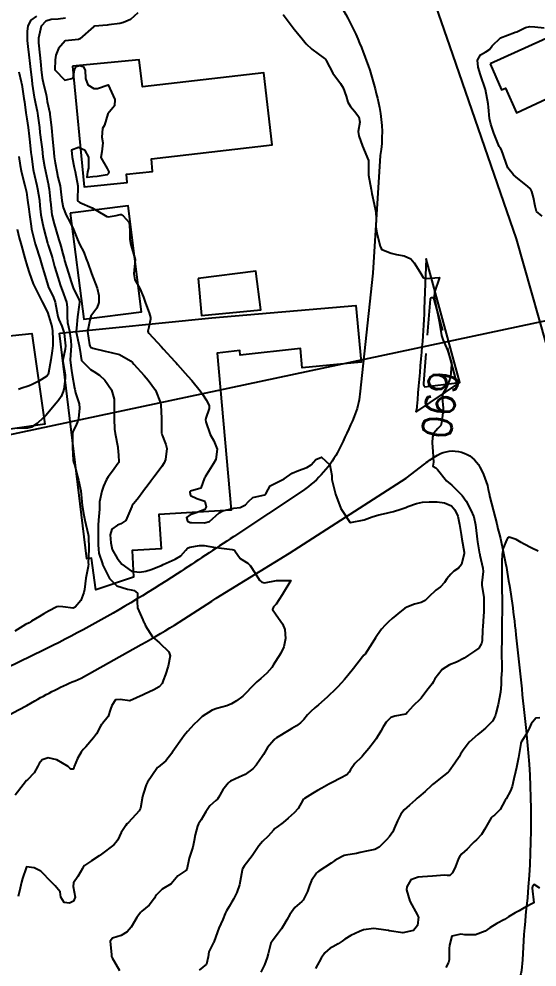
# Model space of a CAD drawing. Header units: metres. Extents: x 298520 to 308411, y 7433745 to 7450750.
# Drawn here: x 300377.8 to 300449.2, y 7444775.1 to 7444905.7 of the extents above; entities that cross this region are included whole.
import ezdxf
from ezdxf.enums import TextEntityAlignment as Align

# ---------------------------------------------------------------- set-up
doc = ezdxf.new("R2010")
doc.units = ezdxf.units.M
doc.header["$LTSCALE"] = 10
doc.linetypes.add('CONTINUO', pattern=[0])
doc.linetypes.add('DASHED', pattern=[0.75, 0.5, -0.25])
for name, color, linetype in [('Canteiro', 45, 'DASHED'), ('Cotas', 45, 'Continuous'), ('Curvas de Nivel 1m', 11, 'Continuous'), ('Curvas de Nivel 5m', 15, 'Continuous'), ('Edificações', 30, 'Continuous'), ('TEXTO', 45, 'Continuous'), ('Vias Primárias', 230, 'Continuous')]:
    doc.layers.add(name, color=color, linetype=linetype)
doc.styles.add('Style-STANDARD', font='STANDARD.shx')

msp = doc.modelspace()

# ---------------------------------------------------------------- linework, layer by layer
at = {"layer": 'Canteiro'}
msp.add_lwpolyline([(300433.73, 7444855.03), (300438.21, 7444855.57), (300435.07, 7444867.09, 0.729835), (300434.49, 7444867.12), (300433.6, 7444855.5, 0.179884)], format="xyb", close=True, dxfattribs=at)
at = {"layer": 'Curvas de Nivel 1m', "flags": 128}
for points, elevation in [([(300380.25, 7444906.13), (300379.45, 7444905.56), (300379.06, 7444904.77), (300378.98, 7444904.02), (300378.97, 7444902.77), (300379.05, 7444901.92), (300379.2, 7444900.77), (300379.33, 7444899.61), (300379.41, 7444898.77), (300379.59, 7444897.33), (300379.67, 7444896.76), (300379.93, 7444894.95), (300379.96, 7444894.76), (300380.11, 7444894.06), (300380.35, 7444893.02), (300380.4, 7444892.76), (300380.45, 7444892.39), (300380.64, 7444890.75), (300380.72, 7444890.09), (300380.89, 7444888.75), (300381.01, 7444887.77), (300381.14, 7444886.75), (300381.35, 7444885.4), (300381.47, 7444884.75), (300381.89, 7444882.82), (300381.91, 7444882.74), (300381.97, 7444882.25), (300382.13, 7444880.91), (300382.15, 7444880.74), (300382.17, 7444880.51), (300382.38, 7444878.73), (300382.68, 7444877.5), (300382.91, 7444876.72), (300383.33, 7444875.27), (300383.5, 7444874.72), (300383.58, 7444874.43), (300383.86, 7444873.36), (300384.04, 7444872.71), (300384.12, 7444872.44), (300384.64, 7444870.7), (300385.03, 7444869.48), (300385.31, 7444868.69), (300385.79, 7444867.61), (300386.11, 7444867.01), (300386.17, 7444866.68), (300386.12, 7444866.34), (300385.89, 7444864.69), (300385.74, 7444863.11), (300385.71, 7444862.71), (300385.71, 7444862.69), (300385.73, 7444862.57), (300386.15, 7444860.69), (300386.23, 7444860.16), (300386.43, 7444858.68), (300387.67, 7444857.4), (300388.14, 7444857.14), (300388.92, 7444856.65), (300389.65, 7444855.94), (300390.57, 7444854.63), (300390.93, 7444853.32), (300390.95, 7444852.63), (300390.93, 7444851.3), (300390.94, 7444850.63), (300391, 7444849.19), (300391.08, 7444848.62), (300391.46, 7444846.7), (300391.47, 7444846.62), (300391.53, 7444845.63), (300391.58, 7444844.68), (300391.58, 7444844.62), (300391.56, 7444844.58), (300391.52, 7444844.53), (300390.71, 7444843.43), (300390.12, 7444842.63), (300389.88, 7444842.24), (300389.48, 7444841.36), (300389.23, 7444840.64), (300388.91, 7444839.19), (300388.94, 7444838.65), (300388.95, 7444838.16), (300388.78, 7444836.65), (300388.75, 7444835.98), (300388.76, 7444834.65), (300388.77, 7444833.26), (300388.78, 7444832.65), (300388.84, 7444832.12), (300389.33, 7444830.64), (300389.35, 7444830.57), (300390.29, 7444828.63), (300391.31, 7444827.61), (300392.79, 7444827.13), (300393.31, 7444827.05), (300393.69, 7444826.97), (300394.17, 7444826.59), (300394.12, 7444825.41), (300394.15, 7444824.59), (300394.9, 7444822.94), (300395.06, 7444822.57), (300395.12, 7444822.44), (300395.25, 7444822.1), (300396.24, 7444820.56), (300397.22, 7444819.75), (300398.49, 7444818.53), (300398.65, 7444817.98), (300398.39, 7444816.53), (300398.01, 7444815.37), (300397.71, 7444814.54), (300397.55, 7444814.15), (300397.15, 7444813.7), (300396.42, 7444813.28), (300395.13, 7444812.69), (300395.06, 7444812.64), (300394.97, 7444812.57), (300393.12, 7444811.76), (300391.78, 7444811.96), (300391.13, 7444811.88), (300390.62, 7444811.12), (300390.46, 7444810.63), (300390.14, 7444809.59), (300389.34, 7444808.64), (300389.22, 7444808.51), (300389.09, 7444808.29), (300388.5, 7444807.22), (300388.1, 7444806.65), (300387.05, 7444805.42), (300386.69, 7444805.03), (300386.4, 7444804.68), (300385.88, 7444803.83), (300385.46, 7444802.69), (300385.34, 7444802.35), (300385.01, 7444802.36), (300384.82, 7444802.5), (300384.59, 7444802.7), (300383.03, 7444803.65), (300381.87, 7444803.89), (300381.03, 7444803.63), (300380.63, 7444803.13), (300380.45, 7444802.75), (300379.91, 7444801.84), (300378.99, 7444800.87), (300378.88, 7444800.76), (300378.39, 7444800.17), (300377.32, 7444798.78)], 693), ([(300384.25, 7444905.84), (300383.25, 7444905.72), (300382.25, 7444905.64), (300381.55, 7444905.44), (300380.9, 7444904.75), (300380.52, 7444903.06), (300380.5, 7444902.76), (300380.51, 7444902.45), (300380.71, 7444900.75), (300380.84, 7444899.42), (300380.88, 7444898.75), (300381.02, 7444897.61), (300381.21, 7444896.74), (300381.56, 7444895.3), (300381.67, 7444894.74), (300381.74, 7444894.37), (300382.07, 7444892.73), (300382.09, 7444892.59), (300382.31, 7444890.74), (300382.47, 7444889.15), (300382.51, 7444888.73), (300382.63, 7444887.33), (300382.69, 7444886.73), (300382.82, 7444885.92), (300383.03, 7444884.72), (300383.2, 7444883.94), (300383.51, 7444882.72), (300383.57, 7444882.32), (300383.74, 7444880.71), (300383.94, 7444879.73), (300384.34, 7444878.71), (300384.84, 7444877.78), (300385.35, 7444876.7), (300385.88, 7444875.32), (300386.18, 7444874.69), (300386.75, 7444873.57), (300387.11, 7444872.67), (300387.31, 7444872.13), (300387.83, 7444870.66), (300388.61, 7444868.65), (300388.84, 7444867.6), (300388.86, 7444866.65), (300388.56, 7444865.86), (300387.75, 7444864.76), (300387.72, 7444864.69), (300387.72, 7444864.66), (300387.7, 7444864.61), (300387.29, 7444862.67), (300387.55, 7444860.84), (300387.61, 7444860.67), (300387.71, 7444860.5), (300388.01, 7444860.36), (300389.7, 7444859.95), (300390.55, 7444859.78), (300391.7, 7444859.51), (300393.22, 7444858.6), (300393.47, 7444858.38), (300393.68, 7444858.14), (300395.11, 7444856.58), (300395.65, 7444855.97), (300396.66, 7444854.56), (300397.36, 7444852.81), (300397.4, 7444852.55), (300397.47, 7444850.68), (300397.47, 7444850.55), (300397.5, 7444848.61), (300397.51, 7444848.55), (300397.56, 7444848.39), (300398.08, 7444847.07), (300398.19, 7444846.54), (300398.02, 7444845.04), (300397.84, 7444844.55), (300397.52, 7444844.03), (300396.88, 7444843.18), (300396.4, 7444842.56), (300396, 7444842.05), (300395.48, 7444841.35), (300395.15, 7444840.9), (300394.91, 7444840.58), (300394.29, 7444839.75), (300393.44, 7444838.67), (300393.41, 7444838.62), (300393.4, 7444838.59), (300393.37, 7444838.52), (300392.55, 7444836.61), (300391.87, 7444836.16), (300391.42, 7444835.99), (300390.62, 7444835.41), (300390.42, 7444834.63), (300390.49, 7444833.53), (300390.7, 7444832.63), (300391.36, 7444831.41), (300392.01, 7444830.61), (300393.34, 7444829.62), (300394.45, 7444829.47), (300395.34, 7444829.62), (300396.06, 7444829.85), (300397.35, 7444830.38), (300397.47, 7444830.43), (300397.69, 7444830.54), (300399.36, 7444831.3), (300400.15, 7444831.73), (300400.81, 7444832.51), (300401.08, 7444832.8), (300401.38, 7444832.92), (300402.71, 7444833.16), (300403.38, 7444833.16), (300404.94, 7444832.9), (300405.38, 7444832.83), (300407.21, 7444832.6), (300407.38, 7444832.57), (300407.59, 7444832.43), (300408.34, 7444831.39), (300409.36, 7444830.72), (300409.7, 7444830.4), (300410.4, 7444829.33), (300411, 7444828.38), (300411.32, 7444828.13), (300411.66, 7444828.04), (300413.32, 7444828.36), (300415.32, 7444828.33), (300414.13, 7444826.35), (300413.29, 7444825.1), (300412.93, 7444824.72), (300412.79, 7444824.36), (300413.27, 7444823.6), (300414.18, 7444822.35), (300414.49, 7444821.58), (300414.58, 7444820.34), (300414.34, 7444819.22), (300413.92, 7444818.35), (300413.19, 7444817.19), (300412.89, 7444816.66), (300412.7, 7444816.36), (300411.98, 7444815.57), (300411.17, 7444814.84), (300410.64, 7444814.39), (300409.89, 7444813.66), (300409.14, 7444812.87), (300408.92, 7444812.63), (300408.67, 7444812.41), (300407.81, 7444811.74), (300407.12, 7444811.33), (300406.47, 7444811.08), (300405.12, 7444810.72), (300404.45, 7444810.46), (300403.1, 7444809.59), (300402.52, 7444809.06), (300401.94, 7444808.49), (300401.53, 7444808.05), (300401.08, 7444807.52), (300400.61, 7444806.96), (300400.28, 7444806.51), (300399.05, 7444804.79), (300398.94, 7444804.64), (300398.88, 7444804.53), (300398.09, 7444803.47), (300397.01, 7444802.63), (300396.97, 7444802.59), (300396.93, 7444802.55), (300396.15, 7444801.41), (300395.56, 7444800.56), (300395.37, 7444800.19), (300394.98, 7444799.03), (300394.87, 7444798.57), (300394.57, 7444796.96), (300394.38, 7444796.58), (300392.93, 7444795.01), (300392.72, 7444794.81), (300392.55, 7444794.6), (300391.92, 7444793.6), (300391.45, 7444792.61), (300391.25, 7444792.26), (300390.89, 7444791.9), (300389.2, 7444790.65), (300388.87, 7444790.41), (300387.82, 7444789.71), (300386.86, 7444789.07), (300386.68, 7444788.84), (300386.59, 7444788.67), (300385.95, 7444787.56), (300385.37, 7444786.68), (300385.31, 7444786.19), (300385.56, 7444784.68), (300385.36, 7444784.13), (300384.79, 7444783.88), (300384.05, 7444783.96), (300383.58, 7444784.71), (300383.53, 7444785.43), (300382.82, 7444786.27), (300382.37, 7444786.72), (300380.85, 7444788.29), (300379.94, 7444788.75), (300378.85, 7444788.86), (300378.8, 7444788.76), (300378.33, 7444787.27), (300378.18, 7444786.77), (300377.98, 7444785.94), (300377.71, 7444784.78)], 692), ([(300394.21, 7444906.59), (300393.2, 7444905.65), (300392.24, 7444905.22), (300391.74, 7444905.12), (300390.24, 7444904.9), (300390.01, 7444904.87), (300388.23, 7444904.72), (300388.19, 7444904.71), (300388.12, 7444904.66), (300386.22, 7444903), (300386.02, 7444902.89), (300384.21, 7444902.71), (300383.28, 7444901.64), (300382.91, 7444900.72), (300382.8, 7444900.1), (300382.79, 7444898.72), (300384.15, 7444897.28), (300385.28, 7444897.57), (300385.49, 7444898.7), (300385.7, 7444899.16), (300386.17, 7444899.31), (300386.66, 7444899.17), (300386.96, 7444898.68), (300386.98, 7444897.51), (300387.31, 7444896.67), (300388.14, 7444896.16), (300388.64, 7444896.15), (300390.14, 7444896.64), (300391.05, 7444894.63), (300390.98, 7444893.76), (300390.09, 7444892.64), (300389.61, 7444891.1), (300389.36, 7444890.65), (300389.26, 7444889.43), (300389.41, 7444888.65), (300389.24, 7444887.43), (300389.13, 7444886.65), (300390, 7444885.13), (300390.2, 7444884.64), (300390.17, 7444884.45), (300389.99, 7444884.25), (300388.6, 7444884.04), (300387.99, 7444883.96), (300387.21, 7444883.89), (300387.34, 7444884.67), (300387.48, 7444885.18), (300387.48, 7444886.67), (300386.97, 7444887.62), (300386.04, 7444888.03), (300385.09, 7444887.64), (300385.16, 7444886.7), (300385.45, 7444885.24), (300385.58, 7444884.69), (300385.93, 7444882.73), (300385.93, 7444882.69), (300385.88, 7444880.76), (300385.89, 7444880.69), (300385.95, 7444880.6), (300386.22, 7444880.42), (300387.94, 7444879.72), (300389.71, 7444878.64), (300389.92, 7444878.51), (300390.12, 7444878.44), (300391.22, 7444878.63), (300391.77, 7444878.78), (300391.93, 7444878.77), (300392.21, 7444878.62), (300393, 7444877.69), (300393.13, 7444876.6), (300393.1, 7444875.39), (300393.25, 7444874.6), (300393.39, 7444874.12), (300393.85, 7444872.59), (300393.66, 7444870.59), (300393.82, 7444869.8), (300394.51, 7444868.58), (300394.99, 7444867.38), (300395.25, 7444866.58), (300395.76, 7444865.21), (300395.96, 7444864.57), (300395.97, 7444864.34), (300395.74, 7444863.24), (300395.61, 7444862.7), (300395.63, 7444862.57), (300395.73, 7444862.45), (300397.48, 7444860.55), (300397.71, 7444860.29), (300399.32, 7444858.53), (300399.49, 7444858.33), (300399.68, 7444858.12), (300401.12, 7444856.51), (300401.65, 7444855.9), (300402.83, 7444854.48), (300403.15, 7444854), (300403.62, 7444853.24), (300404.04, 7444852.47), (300404.03, 7444852.05), (300403.6, 7444850.7), (300403.56, 7444850.47), (300403.59, 7444850.21), (300404.18, 7444848.47), (300404.68, 7444847.59), (300405.16, 7444846.46), (300404.95, 7444845.03), (300404.65, 7444844.46), (300403.49, 7444842.63), (300403.44, 7444842.54), (300403.42, 7444842.48), (300402.89, 7444841.07), (300401.47, 7444840.64), (300401.4, 7444840.58), (300401.37, 7444840.5), (300401.47, 7444840.04), (300402.34, 7444839.62), (300403.45, 7444839.28), (300403.62, 7444838.48), (300403.44, 7444838.11), (300402.27, 7444837.66), (300401.43, 7444837.37), (300400.93, 7444837.01), (300401.06, 7444836.5), (300401.42, 7444836.34), (300401.6, 7444836.32), (300403.42, 7444836.31), (300404.09, 7444836.47), (300405.43, 7444837.66), (300405.92, 7444837.96), (300407.44, 7444838.29), (300408.31, 7444838.42), (300409.06, 7444838.79), (300409.46, 7444839.25), (300410.09, 7444839.77), (300411.47, 7444840.09), (300411.71, 7444840.14), (300411.89, 7444840.38), (300412.45, 7444841.41), (300413.49, 7444841.88), (300414.39, 7444842.35), (300415.5, 7444843.12), (300416.35, 7444843.48), (300417.51, 7444843.9), (300418.1, 7444844.3), (300418.77, 7444845.04), (300419.53, 7444845.32), (300420.67, 7444844.27), (300420.96, 7444842.81), (300420.95, 7444842.27), (300421.47, 7444840.26), (300422.2, 7444838.25), (300423.42, 7444836.37), (300423.52, 7444836.34), (300425.43, 7444836.69), (300426.53, 7444837.1), (300427.43, 7444837.39), (300428.09, 7444837.53), (300429.44, 7444837.84), (300430.49, 7444838.15), (300431.17, 7444838.42), (300431.45, 7444838.53), (300432.63, 7444838.96), (300433.46, 7444839.12), (300434.37, 7444839.2), (300435.46, 7444839.2), (300436.49, 7444839.05), (300437.45, 7444838.63), (300437.92, 7444838.07), (300438.31, 7444837.19), (300438.56, 7444836.06), (300438.78, 7444834.68), (300438.88, 7444834.06), (300439.19, 7444832.23), (300439.2, 7444832.05), (300438.84, 7444830.57), (300438.41, 7444830.06), (300437.77, 7444829.64), (300437.34, 7444829.23), (300436.83, 7444828.58), (300436.49, 7444828.08), (300435.94, 7444827.46), (300435.31, 7444826.99), (300434.32, 7444826.1), (300433.81, 7444825.6), (300433.29, 7444825.29), (300432.35, 7444825.07), (300431.28, 7444824.69), (300430.96, 7444824.47), (300430.54, 7444824.15), (300429.26, 7444823.1), (300428.79, 7444822.64), (300428.32, 7444822.18), (300427.81, 7444821.62), (300427.24, 7444820.85), (300426.98, 7444820.45), (300426.82, 7444820.19), (300426.2, 7444819.21), (300425.53, 7444818.21), (300425.38, 7444818.03), (300425.2, 7444817.82), (300423.94, 7444816.23), (300423.17, 7444815.25), (300422.7, 7444814.71), (300422.27, 7444814.25), (300421.75, 7444813.66), (300421.14, 7444813.05), (300420.74, 7444812.67), (300420.31, 7444812.27), (300419.12, 7444811.22), (300418.63, 7444810.79), (300418.07, 7444810.3), (300417.6, 7444809.81), (300417.1, 7444809.2), (300416.66, 7444808.74), (300416.1, 7444808.32), (300415.46, 7444807.95), (300415.08, 7444807.71), (300413.35, 7444806.64), (300413.06, 7444806.46), (300413.01, 7444806.42), (300412.95, 7444806.36), (300412.1, 7444805.32), (300411.52, 7444804.38), (300411.34, 7444804.07), (300411.03, 7444803.62), (300410.51, 7444802.89), (300410.08, 7444802.39), (300409, 7444801.59), (300408.2, 7444801.22), (300407, 7444800.68), (300406.84, 7444800.58), (300406.68, 7444800.43), (300405.92, 7444799.5), (300405.34, 7444798.45), (300405.19, 7444798.23), (300404.97, 7444798.04), (300404.14, 7444797.28), (300403.6, 7444796.47), (300402.93, 7444795.34), (300402.6, 7444794.81), (300402.45, 7444794.48), (300402.11, 7444793.28), (300401.96, 7444792.49), (300401.79, 7444791.59), (300401.44, 7444790.49), (300401.3, 7444790.06), (300400.95, 7444788.5), (300400.92, 7444788.43), (300400.85, 7444788.38), (300399.71, 7444787.65), (300398.82, 7444786.53), (300397.56, 7444785.8), (300396.81, 7444785.04), (300396.62, 7444784.73), (300396.52, 7444784.55), (300395.76, 7444783.58), (300394.78, 7444782.75), (300394.59, 7444782.57), (300394.1, 7444781.91), (300393.31, 7444780.59), (300392.75, 7444779.93), (300391.93, 7444779.42), (300390.74, 7444779.07), (300390.4, 7444778.63), (300390.58, 7444776.75), (300390.59, 7444776.62), (300390.59, 7444776.51), (300390.7, 7444776.33), (300391.68, 7444774.61)], 691), ([(300377.83, 7444898.45), (300378.15, 7444897.05), (300378.2, 7444896.78), (300378.21, 7444896.71), (300378.5, 7444894.78), (300378.58, 7444894.31), (300378.79, 7444892.77), (300378.9, 7444891.95), (300379.08, 7444890.77), (300379.23, 7444889.59), (300379.33, 7444888.77), (300379.48, 7444887.31), (300379.54, 7444886.76), (300379.79, 7444884.97), (300379.83, 7444884.76), (300379.99, 7444884.14), (300380.31, 7444882.76), (300380.4, 7444882.33), (300380.64, 7444880.75), (300380.72, 7444879.98), (300380.86, 7444878.75), (300381.07, 7444877.59), (300381.25, 7444876.75), (300381.78, 7444874.84), (300381.81, 7444874.74), (300381.87, 7444874.54), (300382.3, 7444873.18), (300382.43, 7444872.73), (300382.73, 7444871.61), (300382.99, 7444870.72), (300383.55, 7444868.97), (300383.64, 7444868.71), (300383.69, 7444868.6), (300383.8, 7444868.35), (300384.38, 7444866.7), (300384.47, 7444866.01), (300384.46, 7444864.7), (300384.54, 7444863.91), (300384.79, 7444862.7), (300385, 7444861.42), (300385.04, 7444860.7), (300384.94, 7444859.46), (300384.89, 7444858.7), (300385.07, 7444857.29), (300385.18, 7444856.69), (300385.49, 7444854.83), (300385.52, 7444854.69), (300385.63, 7444854.2), (300386.12, 7444852.68), (300386.18, 7444852.11), (300386.04, 7444850.69), (300385.96, 7444850.31), (300385.57, 7444849.46), (300385.29, 7444848.97), (300385.2, 7444848.69), (300385.2, 7444847.04), (300385.22, 7444846.69), (300385.3, 7444844.92), (300385.34, 7444844.69), (300385.52, 7444844.19), (300385.9, 7444842.69), (300386.02, 7444842.15), (300386.34, 7444840.68), (300386.45, 7444839.69), (300386.52, 7444838.68), (300386.78, 7444837.33), (300386.93, 7444836.67), (300387.38, 7444834.7), (300387.38, 7444834.67), (300387.4, 7444834.43), (300387.44, 7444832.67), (300387.39, 7444830.7), (300387.39, 7444830.67), (300387.4, 7444830.63), (300387.35, 7444830.29), (300387.09, 7444828.91), (300387.06, 7444828.67), (300386.86, 7444827.12), (300386.78, 7444826.68), (300386.38, 7444825.6), (300385.57, 7444824.69), (300385.41, 7444824.56), (300385.28, 7444824.51), (300383.86, 7444824.7), (300383.28, 7444824.76), (300383.04, 7444824.71), (300381.89, 7444824.12), (300381.27, 7444823.73), (300380.65, 7444823.36), (300379.58, 7444822.76), (300379.39, 7444822.62), (300379.25, 7444822.53), (300378.74, 7444822.26), (300377.24, 7444821.36)], 694), ([(300377.6, 7444876.78), (300377.88, 7444875.55), (300378.11, 7444874.78), (300378.2, 7444874.44), (300378.66, 7444872.77), (300378.94, 7444871.68), (300379.22, 7444870.77), (300379.81, 7444869.24), (300380.03, 7444868.76), (300380.25, 7444868.3), (300381.05, 7444866.75), (300381.76, 7444865.34), (300381.96, 7444864.74), (300382.35, 7444863.34), (300382.47, 7444862.73), (300382.51, 7444861.52), (300382.51, 7444860.73), (300382.42, 7444860.01), (300382.24, 7444858.73), (300381.91, 7444856.98), (300381.84, 7444856.74), (300381.66, 7444856.48), (300380.58, 7444855.83), (300379.65, 7444855.37), (300379.22, 7444855.19), (300378.09, 7444854.78), (300377.76, 7444854.66)], 696), ([(300449.38, 7444832.39), (300448.51, 7444832.82), (300447.39, 7444833.4), (300447.04, 7444833.6), (300446.37, 7444833.97), (300445.4, 7444834.32), (300445.18, 7444834.19), (300445.07, 7444833.98), (300444.59, 7444832.78), (300444.43, 7444831.99), (300444.39, 7444830.97), (300444.38, 7444829.99), (300444.39, 7444828.94), (300444.41, 7444827.99), (300444.41, 7444826.89), (300444.42, 7444825.99), (300444.44, 7444824.83), (300444.43, 7444823.99), (300444.39, 7444822.86), (300444.4, 7444821.99), (300444.41, 7444820.82), (300444.4, 7444819.99), (300444.36, 7444818.85), (300444.36, 7444817.99), (300444.39, 7444816.79), (300444.37, 7444815.99), (300444.32, 7444814.84), (300444.28, 7444813.99), (300444.19, 7444812.94), (300444.03, 7444811.99), (300443.87, 7444811.25), (300443.57, 7444810), (300443.46, 7444809.65), (300443.1, 7444808.97), (300442.62, 7444808.47), (300442.12, 7444808.01), (300441.57, 7444807.52), (300441.07, 7444807.13), (300439.88, 7444806.04), (300439.05, 7444804.96), (300438.7, 7444804.4), (300438.49, 7444804.06), (300437.93, 7444803.16), (300437.14, 7444802.07), (300437.08, 7444802), (300437.01, 7444801.95), (300436.37, 7444801.44), (300435, 7444800.38), (300434.85, 7444800.25), (300434.7, 7444800.1), (300433.82, 7444799.27), (300432.97, 7444798.53), (300432.74, 7444798.35), (300432.49, 7444798.12), (300431.68, 7444797.4), (300430.95, 7444796.75), (300430.47, 7444796.15), (300430, 7444795.22), (300429.56, 7444794.16), (300429.36, 7444793.72), (300428.91, 7444793.07), (300428.48, 7444792.59), (300428.1, 7444792.18), (300427.49, 7444791.58), (300426.88, 7444791.28), (300425.73, 7444791.06), (300424.88, 7444790.86), (300424.36, 7444790.74), (300422.88, 7444790.5), (300422.68, 7444790.44), (300422.28, 7444790.25), (300421.38, 7444789.75), (300420.86, 7444789.41), (300419.18, 7444788.29), (300418.98, 7444788.15), (300418.85, 7444788.03), (300418.14, 7444786.99), (300417.88, 7444786.3), (300417.62, 7444785.5), (300416.99, 7444784.31), (300416.91, 7444784.2), (300416.8, 7444784.09), (300415.84, 7444783.27), (300415.18, 7444782.33), (300414.77, 7444781.58), (300414.3, 7444780.8), (300414.02, 7444780.35), (300413.48, 7444779.62), (300412.74, 7444778.66), (300412.61, 7444778.48), (300412.56, 7444778.36), (300412.19, 7444776.89), (300412.05, 7444776.37), (300411.68, 7444775.39), (300411.16, 7444774.38)], 689), ([(300449.62, 7444809.41), (300449.1, 7444809.35), (300448.42, 7444808.61), (300448.14, 7444807.94), (300447.79, 7444807.22), (300447.06, 7444806.05), (300447.02, 7444805.95), (300447.01, 7444805.89), (300446.7, 7444803.96), (300446.41, 7444802.57), (300446.26, 7444801.96), (300446.05, 7444801.02), (300445.83, 7444799.97), (300445.6, 7444799.35), (300444.97, 7444798.26), (300444.86, 7444798.09), (300444.81, 7444797.98), (300444.14, 7444796.8), (300443.36, 7444796), (300443.11, 7444795.83), (300442.94, 7444795.64), (300441.98, 7444794.01), (300441.6, 7444793.33), (300440.9, 7444792.6), (300440.58, 7444792.35), (300440.28, 7444792.04), (300439.6, 7444791.33), (300438.88, 7444790.66), (300438.58, 7444790.35), (300438.42, 7444790.05), (300438, 7444788.91), (300437.58, 7444788.06), (300437.21, 7444787.69), (300436.84, 7444787.69), (300436.49, 7444787.73), (300434.84, 7444787.61), (300433.45, 7444787.5), (300432.84, 7444787.45), (300431.87, 7444787.09), (300431.29, 7444786.14), (300431.26, 7444785.69), (300431.69, 7444784.13), (300432.77, 7444782.2), (300432.83, 7444782.12), (300432.91, 7444781.98), (300432.76, 7444780.8), (300432.23, 7444780.13), (300430.75, 7444779.79), (300428.86, 7444780.06), (300428.75, 7444780.09), (300428.39, 7444780.17), (300426.76, 7444780.4), (300425.3, 7444780.21), (300424.75, 7444779.99), (300423.58, 7444779.4), (300422.74, 7444778.9), (300422.36, 7444778.62), (300421.81, 7444778.25), (300421.1, 7444777.88), (300420.72, 7444777.67), (300419.98, 7444777.01), (300419.5, 7444776.28), (300418.69, 7444774.86)], 688), ([(300449.61, 7444785.92), (300448.83, 7444786.46), (300448.6, 7444786.16), (300448.56, 7444785.93), (300448.8, 7444783.93), (300447.49, 7444783.24), (300446.79, 7444782.81), (300446.21, 7444782.53), (300445.32, 7444781.97), (300444.77, 7444781.62), (300443.7, 7444781.05), (300442.76, 7444780.47), (300442.09, 7444780.01), (300440.75, 7444779.51), (300439.28, 7444779.51), (300438.75, 7444779.58), (300437.49, 7444779.31), (300437.16, 7444778.07), (300437.14, 7444777.65), (300437.11, 7444776.07), (300437.06, 7444775.7), (300436.69, 7444775.02)], 687)]:
    msp.add_lwpolyline(points, dxfattribs=dict(at, elevation=elevation))
at = {"layer": 'Curvas de Nivel 5m', "flags": 128}
for points, elevation in [([(300414.25, 7444906.35), (300415.76, 7444904.33), (300416.23, 7444903.75), (300416.88, 7444902.98), (300417.44, 7444902.32), (300418.2, 7444901.55), (300419.93, 7444900.28), (300420.07, 7444900.17), (300420.18, 7444900.01), (300421.1, 7444898.27), (300422.14, 7444896.83), (300422.54, 7444896.25), (300422.94, 7444895.07), (300423.17, 7444894.24), (300423.51, 7444893.65), (300424.1, 7444893.04), (300424.68, 7444892.22), (300424.82, 7444891.49), (300424.61, 7444890.22), (300424.68, 7444889.61), (300425.19, 7444888.22), (300426.02, 7444886.21), (300425.99, 7444884.21), (300426.39, 7444882.21), (300426.49, 7444881.68), (300426.81, 7444880.2), (300427.01, 7444879.12), (300427.05, 7444878.2), (300427.03, 7444877.08), (300427.15, 7444876.2), (300427.64, 7444874.43), (300427.71, 7444874.19), (300427.87, 7444873.95), (300429.15, 7444873.45), (300429.86, 7444873.26), (300430.92, 7444873.09), (300431.86, 7444872.69), (300432.32, 7444872.14), (300433.07, 7444870.89), (300433.55, 7444870.12), (300433.82, 7444869.95), (300435.82, 7444870.09), (300435.09, 7444868.1), (300435.07, 7444867.37), (300435.34, 7444866.1), (300435.75, 7444864.09), (300436.07, 7444862.09), (300436.26, 7444861.54), (300436.9, 7444860.08), (300437.44, 7444858.32), (300437.46, 7444858.07), (300437.3, 7444856.44), (300437.24, 7444856.07), (300436.78, 7444854.94), (300436.27, 7444854.08), (300436.16, 7444853.56), (300436.29, 7444852.08), (300436.24, 7444851.45), (300436.09, 7444850.09), (300435.98, 7444849.7), (300435.58, 7444849.3), (300435.01, 7444848.66), (300434.82, 7444848.1), (300434.77, 7444847.32), (300434.88, 7444846.1), (300434.96, 7444844.66), (300434.9, 7444844.1), (300435.29, 7444843.87), (300435.51, 7444843.66), (300436.76, 7444842.08), (300437.49, 7444841.47), (300438.93, 7444840.06), (300439.46, 7444839.26), (300440.12, 7444838.04), (300440.51, 7444837.11), (300440.76, 7444836.03), (300440.95, 7444834.47), (300441, 7444834.03), (300441.04, 7444833.68), (300441.33, 7444832.02), (300441.34, 7444831.98), (300441.37, 7444831.84), (300441.77, 7444830.02), (300441.8, 7444829.56), (300441.62, 7444828.02), (300441.63, 7444827.71), (300441.89, 7444826.01), (300441.93, 7444825.38), (300441.9, 7444824.01), (300441.87, 7444823.41), (300441.75, 7444822.01), (300441.72, 7444821.54), (300441.67, 7444820.02), (300441.61, 7444819.64), (300441.22, 7444819.01), (300440.63, 7444818.61), (300439.79, 7444818.04), (300439.2, 7444817.63), (300438.16, 7444817.1), (300437.19, 7444816.72), (300436.17, 7444816.09), (300435.17, 7444814.8), (300434.92, 7444814.34), (300434.77, 7444814.1), (300434.07, 7444813.19), (300433.26, 7444812.12), (300433.2, 7444812.05), (300433.13, 7444811.99), (300432.18, 7444811.07), (300431.36, 7444810.14), (300431.25, 7444810), (300431.11, 7444809.92), (300429.62, 7444809.65), (300429.1, 7444809.44), (300428.44, 7444808.83), (300428.03, 7444808.18), (300427.7, 7444807.56), (300427.07, 7444806.52), (300426.83, 7444806.19), (300426.04, 7444805.19), (300425.25, 7444804.22), (300425.15, 7444804.11), (300425.04, 7444804.01), (300424.15, 7444803.11), (300423.52, 7444802.23), (300423.33, 7444801.92), (300423.01, 7444801.57), (300422.16, 7444801.09), (300421, 7444800.51), (300420.54, 7444800.27), (300419.56, 7444799.71), (300418.98, 7444799.4), (300418.28, 7444798.99), (300417.17, 7444798.31), (300417.05, 7444798.22), (300416.96, 7444798.08), (300416.33, 7444796.94), (300415.76, 7444796.33), (300414.94, 7444795.6), (300414.27, 7444795), (300413.38, 7444794.36), (300413.12, 7444794.16), (300412.92, 7444793.94), (300412.17, 7444793.1), (300411.4, 7444792.37), (300410.89, 7444791.77), (300409.98, 7444790.39), (300408.86, 7444788.98), (300408.64, 7444788.62), (300408.58, 7444788.41), (300408.34, 7444786.91), (300408.24, 7444786.42), (300407.88, 7444785.35), (300407.39, 7444784.42), (300407.17, 7444784.06), (300406.79, 7444783.4), (300406.42, 7444782.8), (300406.27, 7444782.44), (300405.94, 7444781.62), (300405.4, 7444780.45), (300404.73, 7444778.65), (300404.67, 7444778.52), (300404.63, 7444778.46), (300404.02, 7444777.16), (300403.91, 7444776.47), (300403.68, 7444775.48), (300402.68, 7444774.66)], 690), ([(300449.93, 7444878.56), (300449.19, 7444879.18), (300448.97, 7444879.93), (300448.77, 7444881.13), (300448.53, 7444881.94), (300448.33, 7444882.3), (300447.98, 7444882.62), (300446.34, 7444883.97), (300446, 7444884.27), (300445.22, 7444885.2), (300444.95, 7444885.99), (300444.35, 7444887.68), (300444.14, 7444888), (300444.1, 7444888.06), (300444.04, 7444888.16), (300443.29, 7444890.01), (300442.87, 7444891.22), (300442.7, 7444892.01), (300442.57, 7444893.56), (300442.52, 7444894.02), (300442.13, 7444896.02), (300441.45, 7444898.03), (300441.12, 7444899.08), (300441.02, 7444900.03), (300441.44, 7444900.78), (300442.2, 7444901.2), (300442.68, 7444901.54), (300443.07, 7444902.01), (300444.22, 7444903.13), (300446.13, 7444903.87), (300446.23, 7444903.89), (300446.29, 7444903.91), (300446.46, 7444903.97), (300447.66, 7444904.53), (300448.24, 7444904.67), (300448.96, 7444904.66), (300450.24, 7444904.52)], 690), ([(300377.8, 7444886.78), (300378, 7444885.55), (300378.15, 7444884.78), (300378.2, 7444884.57), (300378.66, 7444882.77), (300378.85, 7444881.88), (300379.02, 7444880.77), (300379.18, 7444879.52), (300379.28, 7444878.77), (300379.49, 7444877.18), (300379.56, 7444876.76), (300379.88, 7444875.47), (300380.07, 7444874.76), (300380.16, 7444874.47), (300380.72, 7444872.75), (300381.09, 7444871.49), (300381.3, 7444870.75), (300381.81, 7444869.04), (300381.92, 7444868.74), (300382.56, 7444867.49), (300382.82, 7444866.72), (300383.03, 7444865.45), (300383.18, 7444864.72), (300383.32, 7444864.29), (300383.74, 7444863.39), (300383.98, 7444862.71), (300384.04, 7444862.4), (300384.23, 7444860.7), (300384.2, 7444860.21), (300383.88, 7444858.71), (300383.88, 7444858.51), (300384.18, 7444856.7), (300384.2, 7444856.16), (300384, 7444854.71), (300383.93, 7444854.41), (300383.63, 7444853.69), (300383.22, 7444853.11), (300382.9, 7444852.72), (300381.6, 7444851.13), (300381.4, 7444850.94), (300381.18, 7444850.74), (300380.33, 7444850), (300379.57, 7444849.48), (300379.01, 7444849.33), (300377.57, 7444849.28)], 695)]:
    msp.add_lwpolyline(points, dxfattribs=dict(at, elevation=elevation))
at = {"layer": 'Edificações'}
for points in [[(300442.78, 7444899.55), (300444.33, 7444895.95), (300444.92, 7444896.2), (300446.43, 7444892.8), (300462.46, 7444900.29), (300459.15, 7444906.92)], [(300385.23, 7444899.23), (300386.82, 7444882.6), (300392.76, 7444883.17), (300392.65, 7444884.36), (300396.25, 7444884.71), (300396.08, 7444886.43), (300412.75, 7444888.38), (300411.58, 7444898.32), (300394.86, 7444896.36), (300394.42, 7444900.09)], [(300384.91, 7444878.98), (300386.78, 7444864.36), (300394.73, 7444865.37), (300392.87, 7444879.99)], [(300402.55, 7444869.97), (300402.97, 7444864.84), (300411.15, 7444865.65), (300410.47, 7444870.98)], [(300383.43, 7444862.45), (300404.4, 7444864.52), (300424.25, 7444866.22), (300425.01, 7444858.44), (300416.88, 7444857.64), (300416.62, 7444860.3), (300408.33, 7444859.41), (300408.27, 7444860.02), (300405.15, 7444859.68), (300407.09, 7444838.03), (300397.12, 7444837.45), (300397.45, 7444832.71), (300393.44, 7444832.49), (300393.64, 7444828.82), (300388.43, 7444827.04), (300387.85, 7444831.4), (300387.19, 7444831.31)]]:
    msp.add_lwpolyline(points, close=True, dxfattribs=at)
at = {"layer": 'Edificações', "elevation": 704.77}
msp.add_lwpolyline([(300351.62, 7444859.5), (300379.6, 7444862.36), (300381.4, 7444849.87), (300365.12, 7444847.53)], dxfattribs=at)
at = {"layer": 'TEXTO', "linetype": 'CONTINUO'}
msp.add_polyline3d([(300525.22, 7444880.04, 0), (300301.6, 7444832.49, 0)], dxfattribs=at)
at = {"layer": 'Vias Primárias'}
msp.add_lwpolyline([(300370.21, 7445091.21), (300378.77, 7445070.34), (300390.62, 7445039.42), (300406.82, 7444989.27), (300414.07, 7444968.59), (300437.2, 7444902.02), (300446.39, 7444875.42), (300451.56, 7444857.16), (300456.39, 7444839.38, 0.181379), (300459.66, 7444834.28, 0.026258), (300466.75, 7444829.54, 0.076836), (300469.74, 7444828.33, -0.108434), (300476.3, 7444825.2), (300487.64, 7444816.36), (300500.55, 7444806.37, -0.007391), (300509.72, 7444798.93), (300536.39, 7444775.94), (300550.71, 7444764.21, 0.034301)], format="xyb", dxfattribs=at)
for points, elevation in [([(300275.44, 7444898.78), (300353.51, 7444906.9), (300411.89, 7444912.94, -0.289314), (300421.95, 7444907.96, -0.029433), (300424.25, 7444903.62, -0.0585), (300427.52, 7444893.51, -0.089324), (300427.64, 7444886.92), (300426.61, 7444870.7), (300424.83, 7444854.03, -0.073399), (300424.03, 7444850.93, -0.016667), (300421.95, 7444846.42, -0.125895), (300416.99, 7444840.73), (300407.44, 7444834.39, -0.00217), (300399.64, 7444829.26, -0.04169), (300373.14, 7444814.97, -0.019704), (300358.51, 7444809.28, -0.055883), (300356.06, 7444808.73), (300335.23, 7444803.85)], 703.01), ([(300338.84, 7444798.52), (300350.29, 7444801.18), (300360.74, 7444803.87, 0.068395), (300380.03, 7444811.77, -0.035668), (300386.4, 7444814.87), (300394.69, 7444819.51, 0.022877), (300405.03, 7444825.93), (300415.14, 7444832.1), (300431.19, 7444842.46), (300433.77, 7444844.44, -0.032358), (300435.54, 7444845.63, -0.424976), (300441.38, 7444843.96, -0.087497), (300442.73, 7444839.81), (300443.69, 7444836.15, -0.017609), (300444.9, 7444830.74, -0.019867), (300446.34, 7444820.87, 0.000104), (300447.74, 7444807.65, -0.052633), (300447.76, 7444783.08, 0.014867), (300447.23, 7444776.07, -0.15097), (300444.64, 7444768.85, -0.000428), (300442.64, 7444766.19, 0.21982), (300441.86, 7444762.62, -0.03684), (300442.28, 7444759.79), (300442.19, 7444749.95)], 704.37)]:
    msp.add_lwpolyline(points, format="xyb", dxfattribs=dict(at, elevation=elevation))
msp.add_lwpolyline([(300432.52, 7444851.56), (300438.59, 7444855.64), (300433.94, 7444872.67), (300433.7, 7444865.79, -0.013627), (300433.32, 7444859.8, 0.002233), (300432.68, 7444852.36, -0.060238)], format="xyb", close=True, dxfattribs=at)

# ---------------------------------------------------------------- texts
at = {"layer": 'Cotas', "style": 'Style-STANDARD'}
msp.add_text('690', height=4, rotation=262.8158, dxfattribs=at).set_placement((300435.9, 7444852.59, 690), align=Align.MIDDLE_CENTER)

doc.saveas('drawing.dxf')
